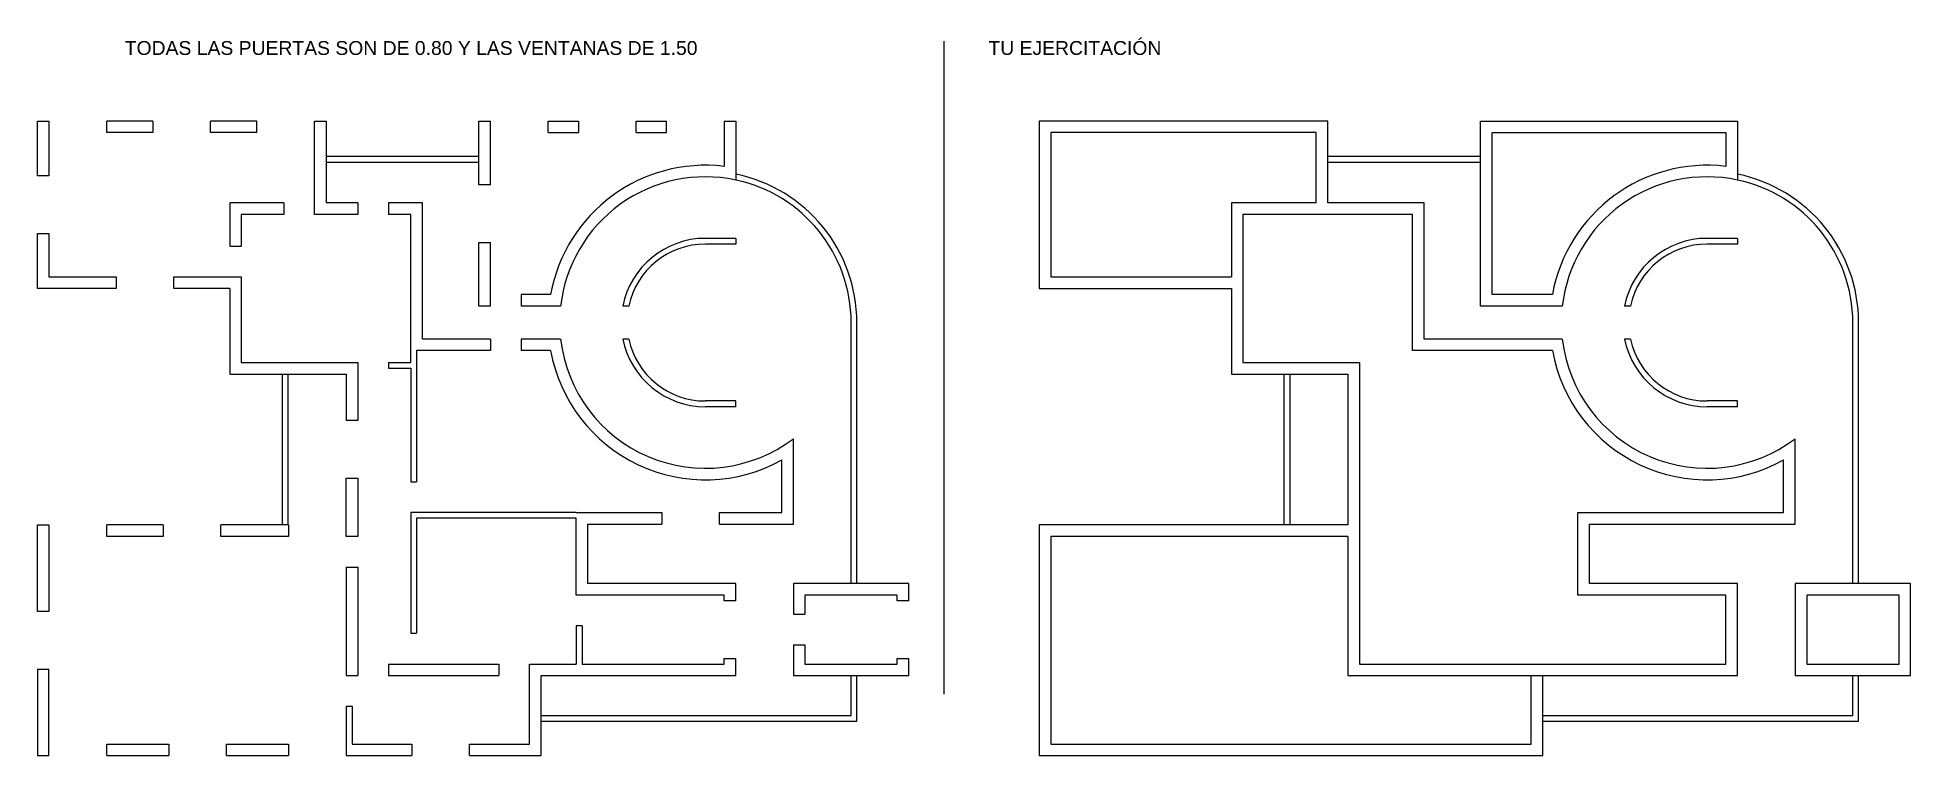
# Model space of a CAD drawing. Header units: metres. Extents: x 7.6 to 56.3, y 10.5 to 29.2.
import ezdxf

# ---------------------------------------------------------------- set-up
doc = ezdxf.new("R2010")
doc.units = ezdxf.units.M
doc.layers.add('muros corte', color=50, linetype='Continuous')
doc.layers.add('muros vista', color=44, linetype='Continuous')
doc.styles.get("Standard").update_dxf_attribs({"font": 'arial.ttf'})

msp = doc.modelspace()

# ---------------------------------------------------------------- linework, layer by layer
msp.add_line((31.2, 29.08), (31.2, 12.1))
at = {"layer": 'muros corte'}
for p, q in [((13.335, 26.7), (13.335, 27)), ((19.11, 27), (19.41, 27)), ((19.11, 25.345), (19.11, 27)), ((19.41, 25.345), (19.41, 27)), ((20.91, 27), (21.7, 27)), ((23.2, 27), (23.99, 27)), ((23.99, 26.7), (23.99, 27)), ((25.49, 27), (25.49, 25.821)), ((25.49, 27), (25.79, 27)), ((25.79, 27), (25.79, 25.467)), ((41.185, 27), (33.68, 27)), ((33.68, 27), (33.68, 22.645)), ((41.185, 24.87), (41.185, 27)), ((45.16, 22.19), (45.16, 27)), ((45.16, 27), (51.84, 27)), ((51.84, 27), (51.84, 25.467)), ((20.91, 26.7), (21.7, 26.7)), ((23.2, 26.7), (23.99, 26.7)), ((40.885, 26.7), (33.98, 26.7)), ((33.98, 26.7), (33.98, 22.945)), ((40.885, 24.87), (40.885, 26.7)), ((45.46, 22.49), (45.46, 26.7)), ((45.46, 26.7), (51.54, 26.7)), ((51.54, 26.7), (51.54, 25.821)), ((12.63, 24.87), (12.63, 23.745)), ((14.035, 24.87), (12.63, 24.87)), ((14.035, 24.87), (14.035, 24.57)), ((15.96, 24.87), (15.135, 24.87)), ((15.96, 24.87), (15.96, 24.57)), ((17.64, 24.87), (16.76, 24.87)), ((16.76, 24.87), (16.76, 24.57)), ((17.64, 21.33), (17.64, 24.87)), ((40.885, 24.87), (38.68, 24.87)), ((38.68, 24.87), (38.68, 22.945)), ((43.69, 24.87), (41.185, 24.87)), ((43.69, 21.33), (43.69, 24.87)), ((12.93, 24.57), (12.93, 23.745)), ((14.035, 24.57), (12.93, 24.57)), ((17.34, 24.57), (16.76, 24.57)), ((17.34, 20.72), (17.34, 24.57)), ((43.39, 24.57), (38.98, 24.57)), ((38.98, 24.57), (38.98, 20.72)), ((43.39, 21.03), (43.39, 24.57)), ((12.63, 23.745), (12.93, 23.745)), ((19.11, 22.19), (19.11, 23.845)), ((19.41, 22.19), (19.41, 23.845)), ((33.98, 22.945), (38.68, 22.945)), ((12.63, 22.645), (12.63, 20.42)), ((20.976, 22.49), (20.21, 22.49)), ((20.21, 22.49), (20.21, 22.19)), ((33.68, 22.645), (38.68, 22.645)), ((38.68, 22.645), (38.68, 20.42)), ((47.026, 22.49), (45.46, 22.49)), ((19.41, 22.19), (19.11, 22.19)), ((21.234, 22.19), (20.21, 22.19)), ((47.284, 22.19), (45.16, 22.19)), ((17.49, 21.03), (17.49, 17.62)), ((19.41, 21.03), (17.49, 21.03)), ((19.41, 21.33), (17.64, 21.33)), ((19.41, 21.33), (19.41, 21.03)), ((21.234, 21.33), (20.21, 21.33)), ((20.21, 21.33), (20.21, 21.03)), ((20.976, 21.03), (20.21, 21.03)), ((47.026, 21.03), (43.39, 21.03)), ((47.284, 21.33), (43.69, 21.33)), ((12.93, 20.72), (15.96, 20.72)), ((16.76, 20.72), (17.34, 20.72)), ((16.76, 20.72), (16.76, 20.57)), ((16.76, 20.57), (17.34, 20.57)), ((17.34, 20.57), (17.34, 17.62)), ((38.98, 20.72), (42.01, 20.72)), ((42.01, 20.72), (42.01, 12.88)), ((12.63, 20.42), (15.66, 20.42)), ((15.66, 20.42), (15.66, 19.21)), ((38.68, 20.42), (41.71, 20.42)), ((41.71, 20.42), (41.71, 16.5)), ((27.29, 16.52), (27.29, 18.74)), ((53.34, 16.52), (53.34, 18.74)), ((26.99, 16.82), (26.99, 18.187)), ((53.04, 16.82), (53.04, 18.187)), ((17.34, 17.62), (17.49, 17.62)), ((21.642, 16.82), (17.34, 16.82)), ((17.34, 16.82), (17.34, 13.68)), ((21.642, 16.67), (17.49, 16.67)), ((17.49, 16.67), (17.49, 13.68)), ((21.642, 16.82), (23.866, 16.82)), ((21.642, 14.67), (21.642, 16.67)), ((25.366, 16.82), (26.99, 16.82)), ((47.692, 14.67), (47.692, 16.82)), ((47.692, 16.82), (53.04, 16.82)), ((9.43, 16.2), (9.43, 16.5)), ((14.16, 16.5), (14.16, 16.2)), ((21.942, 14.97), (21.942, 16.52)), ((21.942, 16.52), (23.866, 16.52)), ((25.366, 16.52), (27.29, 16.52)), ((41.71, 16.5), (33.68, 16.5)), ((33.68, 16.5), (33.68, 10.5)), ((41.71, 16.2), (33.98, 16.2)), ((33.98, 16.2), (33.98, 10.8)), ((41.71, 16.2), (41.71, 12.58)), ((47.992, 14.97), (47.992, 16.52)), ((47.992, 16.52), (53.34, 16.52)), ((15.66, 15.4), (15.66, 12.58)), ((15.66, 15.4), (15.96, 15.4)), ((15.96, 15.4), (15.96, 12.58)), ((25.49, 14.67), (21.642, 14.67)), ((25.79, 14.97), (21.942, 14.97)), ((25.49, 14.525), (25.49, 14.67)), ((25.79, 14.525), (25.79, 14.97)), ((51.54, 14.67), (47.692, 14.67)), ((51.84, 14.97), (47.992, 14.97)), ((51.54, 12.88), (51.54, 14.67)), ((51.84, 12.58), (51.84, 14.97)), ((56.34, 14.97), (53.34, 14.97)), ((53.34, 14.97), (53.34, 12.58)), ((56.04, 14.67), (53.64, 14.67)), ((53.64, 14.67), (53.64, 12.88)), ((56.04, 12.88), (56.04, 14.67)), ((56.34, 12.58), (56.34, 14.97)), ((27.29, 14.175), (27.59, 14.175)), ((17.34, 13.68), (17.49, 13.68)), ((21.642, 13.87), (21.642, 12.88)), ((21.792, 13.87), (21.642, 13.87)), ((21.792, 13.87), (21.792, 12.88)), ((27.29, 13.375), (27.59, 13.375)), ((16.76, 12.88), (19.625, 12.88)), ((16.76, 12.88), (16.76, 12.58)), ((19.625, 12.88), (19.625, 12.58)), ((25.49, 12.88), (25.49, 13.025)), ((25.79, 12.58), (25.79, 13.025)), ((42.01, 12.88), (51.54, 12.88)), ((53.64, 12.88), (56.04, 12.88)), ((15.66, 12.58), (15.96, 12.58)), ((16.76, 12.58), (19.625, 12.58)), ((41.71, 12.58), (51.84, 12.58)), ((46.475, 10.8), (46.475, 12.58)), ((46.775, 10.5), (46.775, 12.58)), ((53.34, 12.58), (56.34, 12.58)), ((15.66, 11.78), (15.81, 11.78)), ((15.81, 11.78), (15.81, 10.8)), ((14.16, 10.8), (14.16, 10.5)), ((33.98, 10.8), (46.475, 10.8)), ((33.68, 10.5), (46.775, 10.5))]:
    msp.add_line(p, q, dxfattribs=at)
for points in [[(7.63, 25.573), (7.63, 27), (7.93, 27), (7.93, 25.573)], [(10.633, 27), (9.43, 27)], [(9.43, 26.7), (9.43, 27)], [(10.633, 27), (10.633, 26.7)], [(12.133, 26.7), (12.133, 27)], [(13.335, 27), (12.133, 27)], [(15.96, 24.57), (14.835, 24.57), (14.835, 27), (15.135, 27), (15.135, 24.87)], [(20.91, 26.7), (20.91, 27)], [(21.7, 27), (21.7, 26.7)], [(23.2, 26.7), (23.2, 27)], [(10.633, 26.7), (9.43, 26.7)], [(13.335, 26.7), (12.133, 26.7)], [(7.93, 25.573), (7.63, 25.573)], [(19.41, 25.345), (19.11, 25.345)], [(9.68, 22.645), (7.63, 22.645), (7.63, 24.073)], [(7.63, 24.073), (7.93, 24.073)], [(7.93, 24.073), (7.93, 22.945), (9.68, 22.945)], [(19.11, 23.845), (19.41, 23.845)], [(9.68, 22.945), (9.68, 22.645)], [(11.18, 22.645), (11.18, 22.945)], [(11.18, 22.945), (12.93, 22.945), (12.93, 20.72)], [(12.63, 22.645), (11.18, 22.645)], [(15.96, 20.72), (15.96, 19.21)], [(15.96, 19.21), (15.66, 19.21)], [(15.66, 17.71), (15.96, 17.71)], [(15.96, 17.71), (15.96, 16.2), (15.66, 16.2), (15.66, 17.71)], [(23.866, 16.82), (23.866, 16.52)], [(25.366, 16.52), (25.366, 16.82)], [(7.63, 14.25), (7.63, 16.5), (7.93, 16.5), (7.93, 14.25)], [(10.895, 16.5), (9.43, 16.5)], [(10.895, 16.2), (9.43, 16.2)], [(10.895, 16.5), (10.895, 16.2)], [(14.16, 16.5), (12.395, 16.5)], [(12.395, 16.2), (12.395, 16.5)], [(14.16, 16.2), (12.395, 16.2)], [(30.29, 14.525), (30.29, 14.97), (27.29, 14.97), (27.29, 14.175)], [(29.99, 14.525), (29.99, 14.67), (27.59, 14.67), (27.59, 14.175)], [(7.93, 14.25), (7.63, 14.25)], [(25.79, 14.525), (25.49, 14.525)], [(30.29, 14.525), (29.99, 14.525)], [(27.29, 13.375), (27.29, 12.58), (30.29, 12.58), (30.29, 13.025)], [(27.59, 13.375), (27.59, 12.88), (29.99, 12.88), (29.99, 13.025)], [(7.63, 12.75), (7.63, 10.5), (7.93, 10.5), (7.93, 12.75)], [(7.63, 12.75), (7.93, 12.75)], [(18.868, 10.8), (20.425, 10.8), (20.425, 12.88), (21.642, 12.88)], [(21.792, 12.88), (25.49, 12.88)], [(25.49, 13.025), (25.79, 13.025)], [(29.99, 13.025), (30.29, 13.025)], [(18.868, 10.5), (20.725, 10.5), (20.725, 12.58), (25.79, 12.58)], [(15.66, 11.78), (15.66, 10.5), (17.368, 10.5)], [(9.43, 10.5), (9.43, 10.8)], [(9.43, 10.8), (11.045, 10.8)], [(11.045, 10.8), (11.045, 10.5)], [(12.545, 10.5), (12.545, 10.8)], [(12.545, 10.8), (14.16, 10.8)], [(15.81, 10.8), (17.368, 10.8)], [(17.368, 10.8), (17.368, 10.5)], [(18.868, 10.5), (18.868, 10.8)], [(9.43, 10.5), (11.045, 10.5)], [(12.545, 10.5), (14.16, 10.5)]]:
    msp.add_lwpolyline(points, dxfattribs=at)
for centre, radius, start, end in [((25, 21.76), 4.09, 83.1192, 169.7185), ((51.05, 21.76), 4.09, 83.1192, 169.7185), ((25, 21.76), 3.79, 77.9689, 173.4854), ((51.05, 21.76), 3.79, 77.9689, 173.4854), ((25, 21.76), 4.09, 190.2815, 299.1142), ((25, 21.76), 3.79, 186.5146, 307.1729), ((51.05, 21.76), 4.09, 190.2815, 299.1142), ((51.05, 21.76), 3.79, 186.5146, 307.1729)]:
    msp.add_arc(centre, radius, start, end, dxfattribs=at)
at = {"layer": 'muros vista'}
for p, q in [((15.135, 26.085), (19.11, 26.085)), ((15.135, 25.935), (19.11, 25.935)), ((41.185, 26.085), (45.16, 26.085)), ((41.185, 25.935), (45.16, 25.935)), ((25.79, 23.95), (25, 23.95)), ((25.79, 23.95), (25.79, 23.8)), ((51.84, 23.95), (51.05, 23.95)), ((51.84, 23.95), (51.84, 23.8)), ((25.79, 23.8), (25, 23.8)), ((51.84, 23.8), (51.05, 23.8)), ((23.006, 22.19), (22.853, 22.19)), ((49.056, 22.19), (48.903, 22.19)), ((28.79, 14.97), (28.79, 21.76)), ((28.94, 14.97), (28.94, 21.76)), ((54.84, 14.97), (54.84, 21.76)), ((54.99, 14.97), (54.99, 21.76)), ((23.006, 21.33), (22.853, 21.33)), ((49.056, 21.33), (48.903, 21.33)), ((13.995, 20.42), (13.995, 16.5)), ((14.145, 20.42), (14.145, 16.5)), ((40.045, 20.42), (40.045, 16.5)), ((40.195, 20.42), (40.195, 16.5)), ((25.79, 19.72), (25, 19.72)), ((25.79, 19.57), (25, 19.57)), ((25.79, 19.57), (25.79, 19.72)), ((51.84, 19.72), (51.05, 19.72)), ((51.84, 19.57), (51.05, 19.57)), ((51.84, 19.57), (51.84, 19.72)), ((54.84, 11.54), (54.84, 12.58)), ((54.99, 11.39), (54.99, 12.58)), ((46.775, 11.54), (54.84, 11.54)), ((46.775, 11.39), (54.99, 11.39))]:
    msp.add_line(p, q, dxfattribs=at)
for points in [[(20.725, 11.54), (28.79, 11.54), (28.79, 12.58)], [(20.725, 11.39), (28.94, 11.39), (28.94, 12.58)]]:
    msp.add_lwpolyline(points, dxfattribs=at)
for centre, radius, start, end in [((25, 21.76), 3.94, 360, 78.4334), ((25, 21.76), 3.79, 360, 77.9689), ((51.05, 21.76), 3.94, 360, 78.4334), ((51.05, 21.76), 3.79, 360, 77.9689), ((25, 21.76), 2.19, 90, 168.6766), ((51.05, 21.76), 2.19, 90, 168.6766), ((25, 21.76), 2.04, 90, 167.8317), ((51.05, 21.76), 2.04, 90, 167.8317), ((25, 21.76), 2.19, 191.3234, 270), ((25, 21.76), 2.04, 192.1683, 270), ((51.05, 21.76), 2.19, 191.3234, 270), ((51.05, 21.76), 2.04, 192.1683, 270)]:
    msp.add_arc(centre, radius, start, end, dxfattribs=at)

# ---------------------------------------------------------------- texts
at = {"char_height": 0.36, "attachment_point": 1}
for s, insert in [('TODAS LAS PUERTAS SON DE 0.80 Y LAS VENTANAS DE 1.50', (9.9, 29.08)), ('TU EJERCITACIÓN', (32.36, 29.08))]:
    msp.add_mtext_dynamic_manual_height_columns(s, width=20.1, gutter_width=12.5, heights=[0], dxfattribs=dict(at, insert=insert))

doc.saveas('drawing.dxf')
